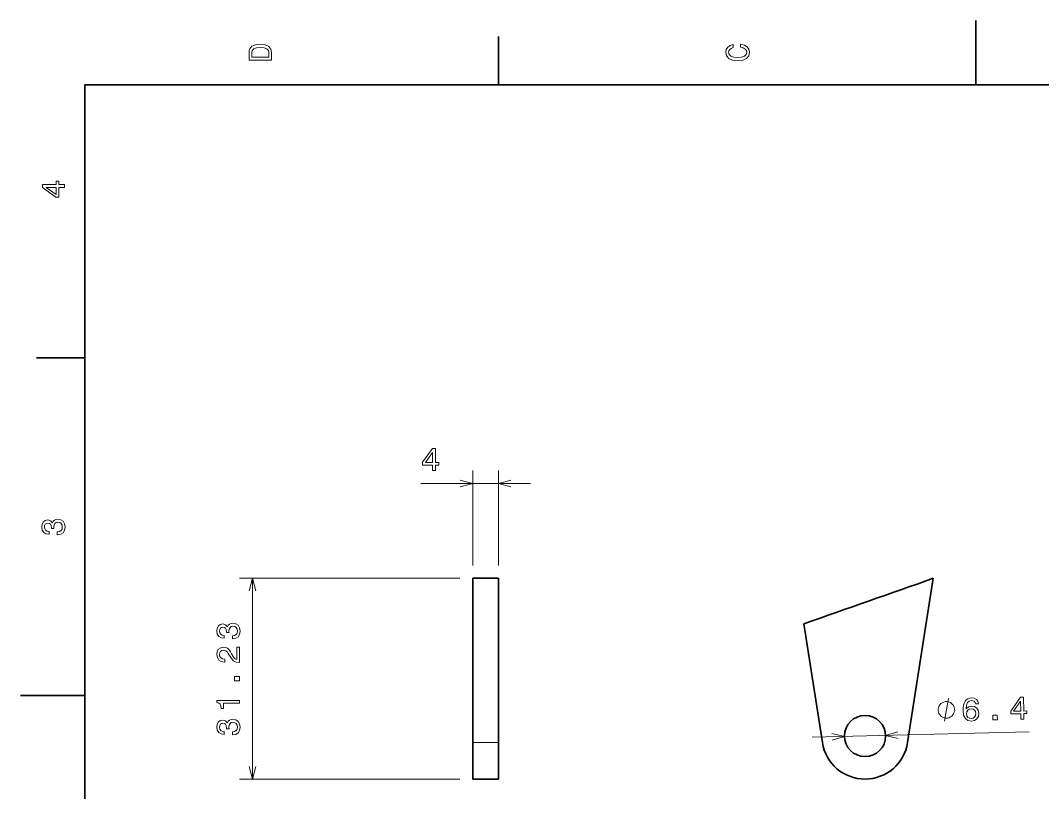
# Model space of a CAD drawing. Extents: x 0 to 297, y 0 to 210.
# Drawn here: x 0 to 158.9, y 89.9 to 210 of the extents above; entities that cross this region are included whole.
import ezdxf

# ---------------------------------------------------------------- set-up
doc = ezdxf.new("R2010")
doc.units = 0

msp = doc.modelspace()

# ---------------------------------------------------------------- linework, layer by layer
at = {"color": 7, "lineweight": 35, "ltscale": 0.25}
for p, q in [((148.5, 200), (148.5, 210)), ((10, 105), (0, 105))]:
    msp.add_line(p, q, dxfattribs=at)
at = {"color": 7, "lineweight": 35, "ltscale": 0.1875}
for p, q in [((74.300003, 200), (74.300003, 207.5)), ((10, 157.5), (2.5, 157.5))]:
    msp.add_line(p, q, dxfattribs=at)
at = {"color": 7, "lineweight": 35}
for p, q in [((287, 200), (10, 200)), ((10, 200), (10, 10)), ((70.295547, 97.65126), (70.295547, 123.21138)), ((74.295547, 97.65126), (74.295547, 123.21138)), ((137.898071, 97.65126), (141.87146, 123.21138))]:
    msp.add_line(p, q, dxfattribs=at)
at = {"color": 7, "lineweight": 13, "ltscale": 0.368796}
for p, q in [((70.295547, 125.21138), (70.295547, 139.963226)), ((74.295547, 125.21138), (74.295547, 139.963226))]:
    msp.add_line(p, q, dxfattribs=at)
at = {"color": 7, "lineweight": 13, "ltscale": 0.425901}
msp.add_line((62.259525, 137.963226), (79.295547, 137.963226), dxfattribs=at)
at = {"color": 7, "lineweight": 13}
for p, q in [((68.295547, 123.21138), (34.044621, 123.21138)), ((36.044621, 91.980438), (36.044621, 123.21138)), ((68.295547, 91.980438), (34.044621, 91.980438))]:
    msp.add_line(p, q, dxfattribs=at)
at = {"color": 7, "lineweight": 35, "ltscale": 0.1}
for p, q in [((74.295547, 123.21138), (70.295547, 123.21138)), ((70.295547, 91.980438), (74.295547, 91.980438))]:
    msp.add_line(p, q, dxfattribs=at)
at = {"color": 7, "lineweight": 35, "ltscale": 0.467909}
msp.add_line((121.78212, 116.145493), (124.657104, 97.65126), dxfattribs=at)
at = {"color": 8, "lineweight": 13}
msp.add_line((123.080147, 98.475601), (156.805817, 99.318329), dxfattribs=at)
at = {"color": 7, "lineweight": 35, "ltscale": 0.141771}
for p, q in [((70.295547, 91.980438), (70.295547, 97.65126)), ((74.295547, 91.980438), (74.295547, 97.65126))]:
    msp.add_line(p, q, dxfattribs=at)
at = {"color": 7, "lineweight": 13, "ltscale": 0.1}
msp.add_line((74.295547, 97.65126), (70.295547, 97.65126), dxfattribs=at)
at = {"color": 7, "lineweight": 13}
for points in [[(35.533215, 204.994965), (35.533215, 203.829971), (39.033215, 203.829971), (39.033215, 204.994965), (38.922264, 205.544678), (38.584366, 205.953171), (38.034657, 206.205338), (37.283215, 206.296112), (36.516644, 206.215424), (36.21405, 206.114563), (35.971977, 205.973343), (35.644165, 205.56485), (35.563473, 205.297562)], [(35.951801, 204.959656), (36.027451, 205.342941), (36.259438, 205.605194), (36.672985, 205.761536), (37.283215, 205.811966), (37.873272, 205.756485), (38.286816, 205.600143), (38.533936, 205.332855), (38.614628, 204.959656), (38.614628, 204.298996), (35.951801, 204.298996)], [(111.93206, 205.817017), (112.35569, 205.716141), (112.658287, 205.549713), (112.844887, 205.317734), (112.905403, 205.045395), (112.814629, 204.71759), (112.54229, 204.460388), (112.098488, 204.28891), (111.483215, 204.233429), (110.872986, 204.28891), (110.424141, 204.455338), (110.151802, 204.71254), (110.055984, 205.045395), (110.106415, 205.287476), (110.247627, 205.494247), (110.474571, 205.655624), (110.787247, 205.766571), (110.787247, 206.245682), (110.308144, 206.094391), (109.94503, 205.832138), (109.718086, 205.474075), (109.637398, 205.045395), (109.763474, 204.510818), (110.116501, 204.10231), (110.696472, 203.840057), (111.483215, 203.749283), (112.269958, 203.840057), (112.84993, 204.10231), (113.208, 204.510818), (113.329041, 205.045395), (113.233215, 205.51442), (112.965927, 205.892654), (112.527161, 206.159943), (111.93206, 206.301163)], [(6.833213, 184.02739), (6.833213, 184.481277), (5.965778, 184.481277), (5.965778, 184.98056), (5.56232, 184.98056), (5.56232, 184.481277), (3.408862, 184.481277), (3.408862, 184.022339), (5.521974, 182.489197), (5.965778, 182.489197), (5.965778, 184.02739)], [(5.56232, 182.912827), (3.993876, 184.02739), (5.56232, 184.02739)], [(64.054916, 139.963226), (64.508804, 139.963226), (64.508804, 140.830658), (65.008087, 140.830658), (65.008087, 141.234116), (64.508804, 141.234116), (64.508804, 143.387573), (64.049873, 143.387573), (62.516731, 141.27446), (62.516731, 140.830658), (64.054916, 140.830658)], [(62.940361, 141.234116), (64.054916, 142.802567), (64.054916, 141.234116)], [(5.73379, 129.979111), (5.769093, 129.979111), (6.253242, 130.059799), (6.616354, 130.296829), (6.848343, 130.670029), (6.934078, 131.164276), (6.848343, 131.688766), (6.626441, 132.082138), (6.273415, 132.334305), (5.819525, 132.425079), (5.521974, 132.384735), (5.279899, 132.273788), (5.0933, 132.092224), (4.957133, 131.850143), (4.684798, 132.177963), (4.251081, 132.293961), (3.857709, 132.218307), (3.560158, 132.00145), (3.373559, 131.648422), (3.307997, 131.164276), (3.388689, 130.710388), (3.610591, 130.362396), (3.963617, 130.135452), (4.432637, 130.059799), (4.46794, 130.059799), (4.46794, 130.508652), (4.145173, 130.548996), (3.913184, 130.680115), (3.771974, 130.891937), (3.721542, 131.189484), (3.761888, 131.451736), (3.867795, 131.643372), (4.039265, 131.759369), (4.271254, 131.804764), (4.518372, 131.759369), (4.684798, 131.638336), (4.785663, 131.426514), (4.815922, 131.139053), (4.810879, 130.942368), (5.209294, 130.942368), (5.199208, 131.189484), (5.244596, 131.507217), (5.365634, 131.744247), (5.56232, 131.885452), (5.819525, 131.935883), (6.112032, 131.880417), (6.328891, 131.734161), (6.465058, 131.502167), (6.510447, 131.194534), (6.460014, 130.876801), (6.308718, 130.644821), (6.066643, 130.498566), (5.73379, 130.443085)], [(32.945198, 113.797058), (32.980499, 113.797058), (33.464649, 113.877747), (33.827763, 114.114784), (34.05975, 114.487984), (34.145485, 114.982216), (34.05975, 115.506714), (33.837849, 115.900085), (33.484821, 116.152245), (33.030933, 116.243027), (32.733383, 116.202682), (32.491306, 116.091728), (32.304707, 115.910172), (32.168541, 115.668098), (31.896206, 115.995911), (31.462486, 116.1119), (31.069115, 116.036255), (30.771564, 115.819397), (30.584965, 115.46637), (30.519405, 114.982216), (30.600098, 114.528328), (30.821999, 114.180344), (31.175022, 113.9534), (31.644043, 113.877747), (31.679348, 113.877747), (31.679348, 114.326599), (31.356579, 114.366943), (31.124592, 114.49807), (30.983383, 114.709885), (30.932949, 115.007431), (30.973293, 115.269684), (31.079201, 115.461327), (31.250671, 115.577316), (31.482662, 115.622711), (31.729778, 115.577316), (31.896206, 115.456284), (31.99707, 115.244461), (32.027328, 114.957001), (32.022285, 114.760315), (32.4207, 114.760315), (32.410614, 115.007431), (32.456005, 115.325157), (32.577042, 115.562187), (32.773727, 115.7034), (33.030933, 115.75383), (33.323441, 115.698357), (33.540298, 115.552101), (33.676464, 115.320114), (33.721855, 115.012482), (33.671421, 114.694756), (33.520126, 114.462769), (33.278049, 114.316513), (32.945198, 114.261032)], [(34.044621, 110.101379), (34.044621, 112.507004), (33.610905, 112.507004), (33.610905, 110.605705), (33.373871, 110.711609), (33.177185, 110.893166), (32.819115, 111.452965), (32.66782, 111.750519), (32.450962, 112.083374), (32.198799, 112.320404), (31.901249, 112.456573), (31.563351, 112.507004), (31.139721, 112.421265), (30.80687, 112.184235), (30.595055, 111.821121), (30.519405, 111.352104), (30.605141, 110.86795), (30.842171, 110.499794), (31.220413, 110.262764), (31.719692, 110.182076), (31.790298, 110.182076), (31.790298, 110.641006), (31.74995, 110.641006), (31.407013, 110.686394), (31.15485, 110.822563), (30.993469, 111.039421), (30.937992, 111.326889), (30.988426, 111.619392), (31.114506, 111.83625), (31.311192, 111.977463), (31.558308, 112.027893), (31.790298, 111.992592), (31.986984, 111.896774), (32.158455, 111.73539), (32.30975, 111.513489), (32.471134, 111.215935), (32.783813, 110.721695), (33.116665, 110.373718), (33.520126, 110.166946), (34.029491, 110.101379)], [(34.044621, 107.247925), (34.044621, 107.943886), (33.293179, 107.943886), (33.293179, 107.247925)], [(34.044621, 103.769104), (34.044621, 104.228043), (30.519405, 104.228043), (30.519405, 103.885101), (30.827042, 103.794319), (31.033813, 103.612762), (31.15485, 103.335388), (31.195198, 102.952103), (31.553265, 102.952103), (31.553265, 103.769104)], [(32.945198, 98.852966), (32.980499, 98.852966), (33.464649, 98.933655), (33.827763, 99.170692), (34.05975, 99.543892), (34.145485, 100.038124), (34.05975, 100.562622), (33.837849, 100.955994), (33.484821, 101.208153), (33.030933, 101.298935), (32.733383, 101.258583), (32.491306, 101.147636), (32.304707, 100.96608), (32.168541, 100.724007), (31.896206, 101.051811), (31.462486, 101.167809), (31.069115, 101.092163), (30.771564, 100.875298), (30.584965, 100.522278), (30.519405, 100.038124), (30.600098, 99.584236), (30.821999, 99.236252), (31.175022, 99.009308), (31.644043, 98.933655), (31.679348, 98.933655), (31.679348, 99.382507), (31.356579, 99.422852), (31.124592, 99.553978), (30.983383, 99.765793), (30.932949, 100.063339), (30.973293, 100.325592), (31.079201, 100.517235), (31.250671, 100.633224), (31.482662, 100.678612), (31.729778, 100.633224), (31.896206, 100.512192), (31.99707, 100.300369), (32.027328, 100.012909), (32.022285, 99.816223), (32.4207, 99.816223), (32.410614, 100.063339), (32.456005, 100.381065), (32.577042, 100.618095), (32.773727, 100.759308), (33.030933, 100.809738), (33.323441, 100.754265), (33.540298, 100.608009), (33.676464, 100.376022), (33.721855, 100.068382), (33.671421, 99.750664), (33.520126, 99.518669), (33.278049, 99.372421), (32.945198, 99.31694)]]:
    msp.add_lwpolyline(points, close=True, dxfattribs=at)
for points in [[(68.363693, 137.445587), (70.295547, 137.963226), (68.363693, 138.480865)], [(76.227402, 138.480865), (74.295547, 137.963226), (76.227402, 137.445587)], [(36.56226, 121.279526), (36.044621, 123.21138), (35.526981, 121.279526)], [(35.526981, 93.912285), (36.044621, 91.980438), (36.56226, 93.912285)]]:
    msp.add_lwpolyline(points, dxfattribs=at)
at = {"color": 8, "lineweight": 13}
for points in [[(145.207657, 102.779686), (145.204742, 102.896317), (145.140594, 103.12812), (145.077911, 103.301605), (145.016693, 103.416779), (144.895691, 103.588814), (144.71637, 103.759384), (144.538513, 103.871643), (144.420425, 103.927048), (144.244019, 103.980988), (144.009293, 104.033478), (143.89267, 104.030563), (143.776031, 104.027649), (143.544235, 103.963501), (143.370743, 103.900818), (143.255569, 103.839584), (143.083542, 103.718582), (142.912964, 103.539268), (142.800705, 103.361412), (142.745316, 103.243324), (142.69136, 103.066917), (142.638885, 102.832199), (142.6418, 102.715569), (142.644714, 102.598938), (142.708847, 102.367134), (142.771545, 102.193649), (142.832764, 102.078476), (142.953766, 101.906448), (143.133087, 101.73587), (143.310944, 101.623611), (143.429031, 101.568214), (143.605438, 101.514267), (143.840149, 101.461784), (143.956787, 101.464699), (144.07341, 101.467613), (144.305222, 101.531754), (144.478699, 101.594437), (144.593872, 101.65567), (144.765915, 101.776672), (144.936478, 101.955986), (145.048737, 102.13385), (145.104141, 102.251938), (145.158081, 102.428337), (145.210571, 102.663055)], [(148.914734, 103.679489), (148.808731, 104.085464), (148.579346, 104.382423), (148.23172, 104.565437), (147.786423, 104.619896), (147.489838, 104.577171), (147.235107, 104.474953), (147.012146, 104.312988), (146.826096, 104.086372), (146.681778, 103.805305), (146.5793, 103.464737), (146.518677, 103.064682), (146.50972, 102.615471), (146.608276, 101.901573), (146.868286, 101.388458), (147.274399, 101.085831), (147.821533, 100.993561), (148.308304, 101.096527), (148.675476, 101.342812), (148.908142, 101.721939), (148.98201, 102.197998), (148.884338, 102.674812), (148.643219, 103.037056), (148.27948, 103.260025), (147.833786, 103.329605), (147.357361, 103.216805), (147.006577, 102.920486), (147.068344, 103.476959), (147.219727, 103.87928), (147.460846, 104.122414), (147.801666, 104.211647), (148.054749, 104.177612), (148.248978, 104.076523), (148.379425, 103.903214), (148.450897, 103.667892)], [(155.51561, 101.286713), (155.96936, 101.29805), (155.947693, 102.165215), (156.446808, 102.177689), (156.436737, 102.581017), (155.937607, 102.568542), (155.88382, 104.721329), (155.425018, 104.709869), (153.945145, 102.55912), (153.956238, 102.115456), (155.493942, 102.153877)], [(154.369659, 102.529366), (155.444672, 104.12516), (155.483856, 102.557205)], [(148.493103, 102.180733), (148.445572, 101.861725), (148.310455, 101.616196), (148.087616, 101.449196), (147.806549, 101.391724), (147.507828, 101.434708), (147.277039, 101.585327), (147.124786, 101.823677), (147.071472, 102.140167), (147.11409, 102.45401), (147.249329, 102.694496), (147.477463, 102.85154), (147.788666, 102.91481), (148.062302, 102.86615), (148.282745, 102.725357), (148.429825, 102.491928)], [(151.155579, 101.177765), (151.851334, 101.195152), (151.832565, 101.946358), (151.13681, 101.92897)]]:
    msp.add_lwpolyline(points, close=True, dxfattribs=at)
for points in [[(143.618546, 100.989433), (144.230896, 104.505829)], [(126.160271, 98.034767), (128.078583, 98.600502), (126.134407, 99.069717)], [(136.394913, 99.326103), (134.476593, 98.760368), (136.420776, 98.291153)]]:
    msp.add_lwpolyline(points, dxfattribs=at)
at = {"color": 7, "lineweight": 35}
msp.add_circle((131.277588, 98.680435), 3.2, dxfattribs=at)
for centre, radius, start, end in [((-9512.681641, 27540.414063), 29067.395503, 289.356965, 289.398944), ((131.277588, 98.680435), 6.7, 188.836074, 351.163933)]:
    msp.add_arc(centre, radius, start, end, dxfattribs=at)

doc.saveas('drawing.dxf')
